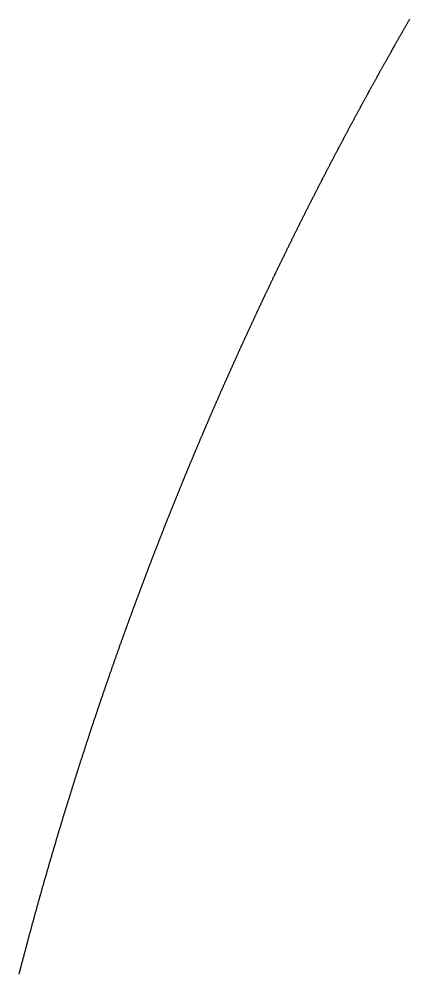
# Model space of a CAD drawing. Header units: metres. Extents: x -42.2 to 42, y -42.2 to 42.1.
# Drawn here: x -40.82 to -36.52, y 10.49 to 21.02 of the extents above; entities that cross this region are included whole.
import ezdxf

# ---------------------------------------------------------------- set-up
doc = ezdxf.new("R2010")
doc.units = ezdxf.units.M

msp = doc.modelspace()

# ---------------------------------------------------------------- linework, layer by layer
msp.add_lwpolyline([(-40.824, 10.488), (-40.822, 10.495), (-40.821, 10.502), (-40.819, 10.509), (-40.817, 10.516), (-40.815, 10.523), (-40.813, 10.53), (-40.811, 10.537), (-40.81, 10.545), (-40.808, 10.552), (-40.806, 10.559), (-40.804, 10.566), (-40.802, 10.573), (-40.8, 10.58), (-40.798, 10.587), (-40.797, 10.594), (-40.795, 10.602), (-40.793, 10.609), (-40.791, 10.616), (-40.789, 10.623), (-40.787, 10.63), (-40.785, 10.637), (-40.784, 10.644), (-40.782, 10.651), (-40.78, 10.658), (-40.778, 10.666), (-40.776, 10.673), (-40.774, 10.68), (-40.772, 10.687), (-40.77, 10.694), (-40.769, 10.701), (-40.767, 10.708), (-40.765, 10.715), (-40.763, 10.722), (-40.761, 10.73), (-40.759, 10.737), (-40.757, 10.744), (-40.755, 10.751), (-40.754, 10.758), (-40.752, 10.765), (-40.75, 10.772), (-40.748, 10.779), (-40.746, 10.786), (-40.744, 10.794), (-40.742, 10.801), (-40.74, 10.808), (-40.738, 10.815), (-40.737, 10.822), (-40.735, 10.829), (-40.733, 10.836), (-40.731, 10.843), (-40.729, 10.85), (-40.727, 10.858), (-40.725, 10.865), (-40.723, 10.872), (-40.721, 10.879), (-40.719, 10.886), (-40.717, 10.893), (-40.716, 10.9), (-40.714, 10.907), (-40.712, 10.914), (-40.71, 10.921), (-40.708, 10.929), (-40.706, 10.936), (-40.704, 10.943), (-40.702, 10.95), (-40.7, 10.957), (-40.698, 10.964), (-40.696, 10.971), (-40.694, 10.978), (-40.693, 10.985), (-40.691, 10.992), (-40.689, 11), (-40.687, 11.007), (-40.685, 11.014), (-40.683, 11.021), (-40.681, 11.028), (-40.679, 11.035), (-40.677, 11.042), (-40.675, 11.049), (-40.673, 11.056), (-40.671, 11.063), (-40.669, 11.071), (-40.667, 11.078), (-40.665, 11.085), (-40.663, 11.092), (-40.662, 11.099), (-40.66, 11.106), (-40.658, 11.113), (-40.656, 11.12), (-40.654, 11.127), (-40.652, 11.134), (-40.65, 11.141), (-40.648, 11.149), (-40.646, 11.156), (-40.644, 11.163), (-40.642, 11.17), (-40.64, 11.177), (-40.638, 11.184), (-40.636, 11.191), (-40.634, 11.198), (-40.632, 11.205), (-40.63, 11.212), (-40.628, 11.219), (-40.626, 11.227), (-40.624, 11.234), (-40.622, 11.241), (-40.62, 11.248), (-40.618, 11.255), (-40.616, 11.262), (-40.614, 11.269), (-40.613, 11.276), (-40.611, 11.283), (-40.609, 11.29), (-40.607, 11.297), (-40.605, 11.305), (-40.603, 11.312), (-40.601, 11.319), (-40.599, 11.326), (-40.597, 11.333), (-40.595, 11.34), (-40.593, 11.347), (-40.591, 11.354), (-40.589, 11.361), (-40.587, 11.368), (-40.585, 11.375), (-40.583, 11.382), (-40.581, 11.389), (-40.579, 11.397), (-40.577, 11.404), (-40.575, 11.411), (-40.573, 11.418), (-40.571, 11.425), (-40.569, 11.432), (-40.567, 11.439), (-40.565, 11.446), (-40.563, 11.453), (-40.561, 11.46), (-40.559, 11.467), (-40.557, 11.474), (-40.555, 11.481), (-40.553, 11.489), (-40.551, 11.496), (-40.549, 11.503), (-40.547, 11.51), (-40.545, 11.517), (-40.543, 11.524), (-40.541, 11.531), (-40.539, 11.538), (-40.536, 11.545), (-40.534, 11.552), (-40.532, 11.559), (-40.53, 11.566), (-40.528, 11.573), (-40.526, 11.581), (-40.524, 11.588), (-40.522, 11.595), (-40.52, 11.602), (-40.518, 11.609), (-40.516, 11.616), (-40.514, 11.623), (-40.512, 11.63), (-40.51, 11.637), (-40.508, 11.644), (-40.506, 11.651), (-40.504, 11.658), (-40.502, 11.665), (-40.5, 11.672), (-40.498, 11.679), (-40.496, 11.687), (-40.494, 11.694), (-40.492, 11.701), (-40.49, 11.708), (-40.488, 11.715), (-40.486, 11.722), (-40.483, 11.729), (-40.481, 11.736), (-40.479, 11.743), (-40.477, 11.75), (-40.475, 11.757), (-40.473, 11.764), (-40.471, 11.771), (-40.469, 11.778), (-40.467, 11.785), (-40.465, 11.792), (-40.463, 11.8), (-40.461, 11.807), (-40.459, 11.814), (-40.457, 11.821), (-40.455, 11.828), (-40.452, 11.835), (-40.45, 11.842), (-40.448, 11.849), (-40.446, 11.856), (-40.444, 11.863), (-40.442, 11.87), (-40.44, 11.877), (-40.438, 11.884), (-40.436, 11.891), (-40.434, 11.898), (-40.432, 11.905), (-40.43, 11.912), (-40.427, 11.919), (-40.425, 11.927), (-40.423, 11.934), (-40.421, 11.941), (-40.419, 11.948), (-40.417, 11.955), (-40.415, 11.962), (-40.413, 11.969), (-40.411, 11.976), (-40.409, 11.983), (-40.407, 11.99), (-40.404, 11.997), (-40.402, 12.004), (-40.4, 12.011), (-40.398, 12.018), (-40.396, 12.025), (-40.394, 12.032), (-40.392, 12.039), (-40.39, 12.046), (-40.388, 12.053), (-40.385, 12.06), (-40.383, 12.068), (-40.381, 12.075), (-40.379, 12.082), (-40.377, 12.089), (-40.375, 12.096), (-40.373, 12.103), (-40.371, 12.11), (-40.369, 12.117), (-40.366, 12.124), (-40.364, 12.131), (-40.362, 12.138), (-40.36, 12.145), (-40.358, 12.152), (-40.356, 12.159), (-40.354, 12.166), (-40.351, 12.173), (-40.349, 12.18), (-40.347, 12.187), (-40.345, 12.194), (-40.343, 12.201), (-40.341, 12.208), (-40.339, 12.215), (-40.337, 12.222), (-40.334, 12.229), (-40.332, 12.236), (-40.33, 12.244), (-40.328, 12.251), (-40.326, 12.258), (-40.324, 12.265), (-40.321, 12.272), (-40.319, 12.279), (-40.317, 12.286), (-40.315, 12.293), (-40.313, 12.3), (-40.311, 12.307), (-40.309, 12.314), (-40.306, 12.321), (-40.304, 12.328), (-40.302, 12.335), (-40.3, 12.342), (-40.298, 12.349), (-40.296, 12.356), (-40.293, 12.363), (-40.291, 12.37), (-40.289, 12.377), (-40.287, 12.384), (-40.285, 12.391), (-40.283, 12.398), (-40.28, 12.405), (-40.278, 12.412), (-40.276, 12.419), (-40.274, 12.426), (-40.272, 12.433), (-40.27, 12.44), (-40.267, 12.447), (-40.265, 12.454), (-40.263, 12.461), (-40.261, 12.468), (-40.259, 12.475), (-40.256, 12.483), (-40.254, 12.49), (-40.252, 12.497), (-40.25, 12.504), (-40.248, 12.511), (-40.245, 12.518), (-40.243, 12.525), (-40.241, 12.532), (-40.239, 12.539), (-40.237, 12.546), (-40.234, 12.553), (-40.232, 12.56), (-40.23, 12.567), (-40.228, 12.574), (-40.226, 12.581), (-40.223, 12.588), (-40.221, 12.595), (-40.219, 12.602), (-40.217, 12.609), (-40.215, 12.616), (-40.212, 12.623), (-40.21, 12.63), (-40.208, 12.637), (-40.206, 12.644), (-40.204, 12.651), (-40.201, 12.658), (-40.199, 12.665), (-40.197, 12.672), (-40.195, 12.679), (-40.192, 12.686), (-40.19, 12.693), (-40.188, 12.7), (-40.186, 12.707), (-40.184, 12.714), (-40.181, 12.721), (-40.179, 12.728), (-40.177, 12.735), (-40.175, 12.742), (-40.172, 12.749), (-40.17, 12.756), (-40.168, 12.763), (-40.166, 12.77), (-40.163, 12.777), (-40.161, 12.784), (-40.159, 12.791), (-40.157, 12.798), (-40.154, 12.805), (-40.152, 12.812), (-40.15, 12.819), (-40.148, 12.826), (-40.146, 12.833), (-40.143, 12.84), (-40.141, 12.847), (-40.139, 12.854), (-40.136, 12.861), (-40.134, 12.868), (-40.132, 12.875), (-40.13, 12.882), (-40.127, 12.889), (-40.125, 12.896), (-40.123, 12.903), (-40.121, 12.91), (-40.118, 12.917), (-40.116, 12.924), (-40.114, 12.931), (-40.112, 12.938), (-40.109, 12.945), (-40.107, 12.952), (-40.105, 12.959), (-40.103, 12.966), (-40.1, 12.973), (-40.098, 12.98), (-40.096, 12.987), (-40.093, 12.994), (-40.091, 13.001), (-40.089, 13.008), (-40.087, 13.015), (-40.084, 13.022), (-40.082, 13.029), (-40.08, 13.036), (-40.077, 13.043), (-40.075, 13.05), (-40.073, 13.057), (-40.071, 13.064), (-40.068, 13.071), (-40.066, 13.078), (-40.064, 13.085), (-40.061, 13.092), (-40.059, 13.099), (-40.057, 13.106), (-40.055, 13.113), (-40.052, 13.12), (-40.05, 13.127), (-40.048, 13.134), (-40.045, 13.141), (-40.043, 13.148), (-40.041, 13.155), (-40.038, 13.162), (-40.036, 13.169), (-40.034, 13.176), (-40.032, 13.183), (-40.029, 13.19), (-40.027, 13.197), (-40.025, 13.204), (-40.022, 13.211), (-40.02, 13.218), (-40.018, 13.225), (-40.015, 13.232), (-40.013, 13.239), (-40.011, 13.246), (-40.008, 13.253), (-40.006, 13.26), (-40.004, 13.267), (-40.001, 13.274), (-39.999, 13.281), (-39.997, 13.288), (-39.994, 13.295), (-39.992, 13.302), (-39.99, 13.309), (-39.987, 13.315), (-39.985, 13.322), (-39.983, 13.329), (-39.98, 13.336), (-39.978, 13.343), (-39.976, 13.35), (-39.973, 13.357), (-39.971, 13.364), (-39.969, 13.371), (-39.966, 13.378), (-39.964, 13.385), (-39.962, 13.392), (-39.959, 13.399), (-39.957, 13.406), (-39.955, 13.413), (-39.952, 13.42), (-39.95, 13.427), (-39.948, 13.434), (-39.945, 13.441), (-39.943, 13.448), (-39.941, 13.455), (-39.938, 13.462), (-39.936, 13.469), (-39.933, 13.476), (-39.931, 13.483), (-39.929, 13.49), (-39.926, 13.497), (-39.924, 13.504), (-39.922, 13.511), (-39.919, 13.518), (-39.917, 13.525), (-39.915, 13.532), (-39.912, 13.538), (-39.91, 13.545), (-39.907, 13.552), (-39.905, 13.559), (-39.903, 13.566), (-39.9, 13.573), (-39.898, 13.58), (-39.896, 13.587), (-39.893, 13.594), (-39.891, 13.601), (-39.888, 13.608), (-39.886, 13.615), (-39.884, 13.622), (-39.881, 13.629), (-39.879, 13.636), (-39.876, 13.643), (-39.874, 13.65), (-39.872, 13.657), (-39.869, 13.664), (-39.867, 13.671), (-39.864, 13.678), (-39.862, 13.685), (-39.86, 13.692), (-39.857, 13.699), (-39.855, 13.705), (-39.852, 13.712), (-39.85, 13.719), (-39.848, 13.726), (-39.845, 13.733), (-39.843, 13.74), (-39.84, 13.747), (-39.838, 13.754), (-39.836, 13.761), (-39.833, 13.768), (-39.831, 13.775), (-39.828, 13.782), (-39.826, 13.789), (-39.824, 13.796), (-39.821, 13.803), (-39.819, 13.81), (-39.816, 13.817), (-39.814, 13.824), (-39.811, 13.831), (-39.809, 13.838), (-39.807, 13.844), (-39.804, 13.851), (-39.802, 13.858), (-39.799, 13.865), (-39.797, 13.872), (-39.794, 13.879), (-39.792, 13.886), (-39.79, 13.893), (-39.787, 13.9), (-39.785, 13.907), (-39.782, 13.914), (-39.78, 13.921), (-39.777, 13.928), (-39.775, 13.935), (-39.773, 13.942), (-39.77, 13.949), (-39.768, 13.955), (-39.765, 13.962), (-39.763, 13.969), (-39.76, 13.976), (-39.758, 13.983), (-39.755, 13.99), (-39.753, 13.997), (-39.751, 14.004), (-39.748, 14.011), (-39.746, 14.018), (-39.743, 14.025), (-39.741, 14.032), (-39.738, 14.039), (-39.736, 14.046), (-39.733, 14.053), (-39.731, 14.06), (-39.728, 14.066), (-39.726, 14.073), (-39.723, 14.08), (-39.721, 14.087), (-39.719, 14.094), (-39.716, 14.101), (-39.714, 14.108), (-39.711, 14.115), (-39.709, 14.122), (-39.706, 14.129), (-39.704, 14.136), (-39.701, 14.143), (-39.699, 14.15), (-39.696, 14.157), (-39.694, 14.163), (-39.691, 14.17), (-39.689, 14.177), (-39.686, 14.184), (-39.684, 14.191), (-39.681, 14.198), (-39.679, 14.205), (-39.676, 14.212), (-39.674, 14.219), (-39.671, 14.226), (-39.669, 14.233), (-39.666, 14.24), (-39.664, 14.246), (-39.661, 14.253), (-39.659, 14.26), (-39.656, 14.267), (-39.654, 14.274), (-39.651, 14.281), (-39.649, 14.288), (-39.646, 14.295), (-39.644, 14.302), (-39.641, 14.309), (-39.639, 14.316), (-39.636, 14.323), (-39.634, 14.329), (-39.631, 14.336), (-39.629, 14.343), (-39.626, 14.35), (-39.624, 14.357), (-39.621, 14.364), (-39.619, 14.371), (-39.616, 14.378), (-39.614, 14.385), (-39.611, 14.392), (-39.609, 14.399), (-39.606, 14.406), (-39.604, 14.412), (-39.601, 14.419), (-39.599, 14.426), (-39.596, 14.433), (-39.594, 14.44), (-39.591, 14.447), (-39.589, 14.454), (-39.586, 14.461), (-39.583, 14.468), (-39.581, 14.475), (-39.578, 14.481), (-39.576, 14.488), (-39.573, 14.495), (-39.571, 14.502), (-39.568, 14.509), (-39.566, 14.516), (-39.563, 14.523), (-39.561, 14.53), (-39.558, 14.537), (-39.556, 14.544), (-39.553, 14.551), (-39.55, 14.557), (-39.548, 14.564), (-39.545, 14.571), (-39.543, 14.578), (-39.54, 14.585), (-39.538, 14.592), (-39.535, 14.599), (-39.533, 14.606), (-39.53, 14.613), (-39.527, 14.619), (-39.525, 14.626), (-39.522, 14.633), (-39.52, 14.64), (-39.517, 14.647), (-39.515, 14.654), (-39.512, 14.661), (-39.509, 14.668), (-39.507, 14.675), (-39.504, 14.682), (-39.502, 14.688), (-39.499, 14.695), (-39.497, 14.702), (-39.494, 14.709), (-39.491, 14.716), (-39.489, 14.723), (-39.486, 14.73), (-39.484, 14.737), (-39.481, 14.744), (-39.479, 14.75), (-39.476, 14.757), (-39.473, 14.764), (-39.471, 14.771), (-39.468, 14.778), (-39.466, 14.785), (-39.463, 14.792), (-39.46, 14.799), (-39.458, 14.805), (-39.455, 14.812), (-39.453, 14.819), (-39.45, 14.826), (-39.447, 14.833), (-39.445, 14.84), (-39.442, 14.847), (-39.44, 14.854), (-39.437, 14.861), (-39.434, 14.867), (-39.432, 14.874), (-39.429, 14.881), (-39.427, 14.888), (-39.424, 14.895), (-39.421, 14.902), (-39.419, 14.909), (-39.416, 14.916), (-39.414, 14.922), (-39.411, 14.929), (-39.408, 14.936), (-39.406, 14.943), (-39.403, 14.95), (-39.401, 14.957), (-39.398, 14.964), (-39.395, 14.971), (-39.393, 14.977), (-39.39, 14.984), (-39.387, 14.991), (-39.385, 14.998), (-39.382, 15.005), (-39.38, 15.012), (-39.377, 15.019), (-39.374, 15.026), (-39.372, 15.032), (-39.369, 15.039), (-39.366, 15.046), (-39.364, 15.053), (-39.361, 15.06), (-39.358, 15.067), (-39.356, 15.074), (-39.353, 15.08), (-39.351, 15.087), (-39.348, 15.094), (-39.345, 15.101), (-39.343, 15.108), (-39.34, 15.115), (-39.337, 15.122), (-39.335, 15.128), (-39.332, 15.135), (-39.329, 15.142), (-39.327, 15.149), (-39.324, 15.156), (-39.321, 15.163), (-39.319, 15.17), (-39.316, 15.177), (-39.313, 15.183), (-39.311, 15.19), (-39.308, 15.197), (-39.305, 15.204), (-39.303, 15.211), (-39.3, 15.218), (-39.297, 15.225), (-39.295, 15.231), (-39.292, 15.238), (-39.289, 15.245), (-39.287, 15.252), (-39.284, 15.259), (-39.281, 15.266), (-39.279, 15.272), (-39.276, 15.279), (-39.273, 15.286), (-39.271, 15.293), (-39.268, 15.3), (-39.265, 15.307), (-39.263, 15.314), (-39.26, 15.32), (-39.257, 15.327), (-39.255, 15.334), (-39.252, 15.341), (-39.249, 15.348), (-39.247, 15.355), (-39.244, 15.362), (-39.241, 15.368), (-39.239, 15.375), (-39.236, 15.382), (-39.233, 15.389), (-39.23, 15.396), (-39.228, 15.403), (-39.225, 15.409), (-39.222, 15.416), (-39.22, 15.423), (-39.217, 15.43), (-39.214, 15.437), (-39.212, 15.444), (-39.209, 15.45), (-39.206, 15.457), (-39.203, 15.464), (-39.201, 15.471), (-39.198, 15.478), (-39.195, 15.485), (-39.193, 15.491), (-39.19, 15.498), (-39.187, 15.505), (-39.184, 15.512), (-39.182, 15.519), (-39.179, 15.526), (-39.176, 15.532), (-39.174, 15.539), (-39.171, 15.546), (-39.168, 15.553), (-39.165, 15.56), (-39.163, 15.567), (-39.16, 15.573), (-39.157, 15.58), (-39.155, 15.587), (-39.152, 15.594), (-39.149, 15.601), (-39.146, 15.608), (-39.144, 15.614), (-39.141, 15.621), (-39.138, 15.628), (-39.135, 15.635), (-39.133, 15.642), (-39.13, 15.649), (-39.127, 15.655), (-39.124, 15.662), (-39.122, 15.669), (-39.119, 15.676), (-39.116, 15.683), (-39.113, 15.69), (-39.111, 15.696), (-39.108, 15.703), (-39.105, 15.71), (-39.102, 15.717), (-39.1, 15.724), (-39.097, 15.73), (-39.094, 15.737), (-39.091, 15.744), (-39.089, 15.751), (-39.086, 15.758), (-39.083, 15.765), (-39.08, 15.771), (-39.078, 15.778), (-39.075, 15.785), (-39.072, 15.792), (-39.069, 15.799), (-39.067, 15.805), (-39.064, 15.812), (-39.061, 15.819), (-39.058, 15.826), (-39.055, 15.833), (-39.053, 15.84), (-39.05, 15.846), (-39.047, 15.853), (-39.044, 15.86), (-39.042, 15.867), (-39.039, 15.874), (-39.036, 15.88), (-39.033, 15.887), (-39.03, 15.894), (-39.028, 15.901), (-39.025, 15.908), (-39.022, 15.914), (-39.019, 15.921), (-39.017, 15.928), (-39.014, 15.935), (-39.011, 15.942), (-39.008, 15.948), (-39.005, 15.955), (-39.003, 15.962), (-39, 15.969), (-38.997, 15.976), (-38.994, 15.982), (-38.991, 15.989), (-38.989, 15.996), (-38.986, 16.003), (-38.983, 16.01), (-38.98, 16.016), (-38.977, 16.023), (-38.975, 16.03), (-38.972, 16.037), (-38.969, 16.044), (-38.966, 16.05), (-38.963, 16.057), (-38.961, 16.064), (-38.958, 16.071), (-38.955, 16.078), (-38.952, 16.084), (-38.949, 16.091), (-38.946, 16.098), (-38.944, 16.105), (-38.941, 16.112), (-38.938, 16.118), (-38.935, 16.125), (-38.932, 16.132), (-38.93, 16.139), (-38.927, 16.146), (-38.924, 16.152), (-38.921, 16.159), (-38.918, 16.166), (-38.915, 16.173), (-38.913, 16.18), (-38.91, 16.186), (-38.907, 16.193), (-38.904, 16.2), (-38.901, 16.207), (-38.898, 16.213), (-38.896, 16.22), (-38.893, 16.227), (-38.89, 16.234), (-38.887, 16.241), (-38.884, 16.247), (-38.881, 16.254), (-38.879, 16.261), (-38.876, 16.268), (-38.873, 16.275), (-38.87, 16.281), (-38.867, 16.288), (-38.864, 16.295), (-38.861, 16.302), (-38.859, 16.308), (-38.856, 16.315), (-38.853, 16.322), (-38.85, 16.329), (-38.847, 16.336), (-38.844, 16.342), (-38.841, 16.349), (-38.839, 16.356), (-38.836, 16.363), (-38.833, 16.369), (-38.83, 16.376), (-38.827, 16.383), (-38.824, 16.39), (-38.821, 16.396), (-38.818, 16.403), (-38.816, 16.41), (-38.813, 16.417), (-38.81, 16.424), (-38.807, 16.43), (-38.804, 16.437), (-38.801, 16.444), (-38.798, 16.451), (-38.795, 16.457), (-38.793, 16.464), (-38.79, 16.471), (-38.787, 16.478), (-38.784, 16.484), (-38.781, 16.491), (-38.778, 16.498), (-38.775, 16.505), (-38.772, 16.512), (-38.769, 16.518), (-38.767, 16.525), (-38.764, 16.532), (-38.761, 16.539), (-38.758, 16.545), (-38.755, 16.552), (-38.752, 16.559), (-38.749, 16.566), (-38.746, 16.572), (-38.743, 16.579), (-38.741, 16.586), (-38.738, 16.593), (-38.735, 16.599), (-38.732, 16.606), (-38.729, 16.613), (-38.726, 16.62), (-38.723, 16.626), (-38.72, 16.633), (-38.717, 16.64), (-38.714, 16.647), (-38.711, 16.653), (-38.708, 16.66), (-38.706, 16.667), (-38.703, 16.674), (-38.7, 16.68), (-38.697, 16.687), (-38.694, 16.694), (-38.691, 16.701), (-38.688, 16.707), (-38.685, 16.714), (-38.682, 16.721), (-38.679, 16.728), (-38.676, 16.734), (-38.673, 16.741), (-38.67, 16.748), (-38.668, 16.755), (-38.665, 16.761), (-38.662, 16.768), (-38.659, 16.775), (-38.656, 16.782), (-38.653, 16.788), (-38.65, 16.795), (-38.647, 16.802), (-38.644, 16.809), (-38.641, 16.815), (-38.638, 16.822), (-38.635, 16.829), (-38.632, 16.836), (-38.629, 16.842), (-38.626, 16.849), (-38.623, 16.856), (-38.62, 16.863), (-38.618, 16.869), (-38.615, 16.876), (-38.612, 16.883), (-38.609, 16.889), (-38.606, 16.896), (-38.603, 16.903), (-38.6, 16.91), (-38.597, 16.916), (-38.594, 16.923), (-38.591, 16.93), (-38.588, 16.937), (-38.585, 16.943), (-38.582, 16.95), (-38.579, 16.957), (-38.576, 16.964), (-38.573, 16.97), (-38.57, 16.977), (-38.567, 16.984), (-38.564, 16.99), (-38.561, 16.997), (-38.558, 17.004), (-38.555, 17.011), (-38.552, 17.017), (-38.549, 17.024), (-38.546, 17.031), (-38.543, 17.037), (-38.54, 17.044), (-38.537, 17.051), (-38.534, 17.058), (-38.531, 17.064), (-38.528, 17.071), (-38.525, 17.078), (-38.522, 17.085), (-38.519, 17.091), (-38.516, 17.098), (-38.513, 17.105), (-38.51, 17.111), (-38.507, 17.118), (-38.504, 17.125), (-38.501, 17.132), (-38.498, 17.138), (-38.495, 17.145), (-38.492, 17.152), (-38.489, 17.158), (-38.486, 17.165), (-38.483, 17.172), (-38.48, 17.179), (-38.477, 17.185), (-38.474, 17.192), (-38.471, 17.199), (-38.468, 17.205), (-38.465, 17.212), (-38.462, 17.219), (-38.459, 17.226), (-38.456, 17.232), (-38.453, 17.239), (-38.45, 17.246), (-38.447, 17.252), (-38.444, 17.259), (-38.441, 17.266), (-38.438, 17.272), (-38.435, 17.279), (-38.432, 17.286), (-38.429, 17.293), (-38.426, 17.299), (-38.423, 17.306), (-38.42, 17.313), (-38.417, 17.319), (-38.414, 17.326), (-38.411, 17.333), (-38.408, 17.339), (-38.405, 17.346), (-38.402, 17.353), (-38.399, 17.36), (-38.396, 17.366), (-38.393, 17.373), (-38.39, 17.38), (-38.387, 17.386), (-38.384, 17.393), (-38.381, 17.4), (-38.378, 17.406), (-38.375, 17.413), (-38.371, 17.42), (-38.368, 17.427), (-38.365, 17.433), (-38.362, 17.44), (-38.359, 17.447), (-38.356, 17.453), (-38.353, 17.46), (-38.35, 17.467), (-38.347, 17.473), (-38.344, 17.48), (-38.341, 17.487), (-38.338, 17.493), (-38.335, 17.5), (-38.332, 17.507), (-38.329, 17.513), (-38.326, 17.52), (-38.323, 17.527), (-38.319, 17.534), (-38.316, 17.54), (-38.313, 17.547), (-38.31, 17.554), (-38.307, 17.56), (-38.304, 17.567), (-38.301, 17.574), (-38.298, 17.58), (-38.295, 17.587), (-38.292, 17.594), (-38.289, 17.6), (-38.286, 17.607), (-38.283, 17.614), (-38.279, 17.62), (-38.276, 17.627), (-38.273, 17.634), (-38.27, 17.64), (-38.267, 17.647), (-38.264, 17.654), (-38.261, 17.66), (-38.258, 17.667), (-38.255, 17.674), (-38.252, 17.68), (-38.249, 17.687), (-38.245, 17.694), (-38.242, 17.7), (-38.239, 17.707), (-38.236, 17.714), (-38.233, 17.72), (-38.23, 17.727), (-38.227, 17.734), (-38.224, 17.74), (-38.221, 17.747), (-38.218, 17.754), (-38.214, 17.76), (-38.211, 17.767), (-38.208, 17.774), (-38.205, 17.78), (-38.202, 17.787), (-38.199, 17.794), (-38.196, 17.8), (-38.193, 17.807), (-38.19, 17.814), (-38.186, 17.82), (-38.183, 17.827), (-38.18, 17.834), (-38.177, 17.84), (-38.174, 17.847), (-38.171, 17.854), (-38.168, 17.86), (-38.165, 17.867), (-38.161, 17.874), (-38.158, 17.88), (-38.155, 17.887), (-38.152, 17.894), (-38.149, 17.9), (-38.146, 17.907), (-38.143, 17.914), (-38.14, 17.92), (-38.136, 17.927), (-38.133, 17.934), (-38.13, 17.94), (-38.127, 17.947), (-38.124, 17.954), (-38.121, 17.96), (-38.118, 17.967), (-38.114, 17.973), (-38.111, 17.98), (-38.108, 17.987), (-38.105, 17.993), (-38.102, 18), (-38.099, 18.007), (-38.095, 18.013), (-38.092, 18.02), (-38.089, 18.027), (-38.086, 18.033), (-38.083, 18.04), (-38.08, 18.047), (-38.077, 18.053), (-38.073, 18.06), (-38.07, 18.067), (-38.067, 18.073), (-38.064, 18.08), (-38.061, 18.086), (-38.058, 18.093), (-38.054, 18.1), (-38.051, 18.106), (-38.048, 18.113), (-38.045, 18.12), (-38.042, 18.126), (-38.039, 18.133), (-38.035, 18.14), (-38.032, 18.146), (-38.029, 18.153), (-38.026, 18.159), (-38.023, 18.166), (-38.02, 18.173), (-38.016, 18.179), (-38.013, 18.186), (-38.01, 18.193), (-38.007, 18.199), (-38.004, 18.206), (-38, 18.212), (-37.997, 18.219), (-37.994, 18.226), (-37.991, 18.232), (-37.988, 18.239), (-37.984, 18.246), (-37.981, 18.252), (-37.978, 18.259), (-37.975, 18.265), (-37.972, 18.272), (-37.968, 18.279), (-37.965, 18.285), (-37.962, 18.292), (-37.959, 18.299), (-37.956, 18.305), (-37.952, 18.312), (-37.949, 18.318), (-37.946, 18.325), (-37.943, 18.332), (-37.94, 18.338), (-37.936, 18.345), (-37.933, 18.352), (-37.93, 18.358), (-37.927, 18.365), (-37.924, 18.371), (-37.92, 18.378), (-37.917, 18.385), (-37.914, 18.391), (-37.911, 18.398), (-37.907, 18.404), (-37.904, 18.411), (-37.901, 18.418), (-37.898, 18.424), (-37.895, 18.431), (-37.891, 18.437), (-37.888, 18.444), (-37.885, 18.451), (-37.882, 18.457), (-37.878, 18.464), (-37.875, 18.471), (-37.872, 18.477), (-37.869, 18.484), (-37.866, 18.49), (-37.862, 18.497), (-37.859, 18.504), (-37.856, 18.51), (-37.853, 18.517), (-37.849, 18.523), (-37.846, 18.53), (-37.843, 18.537), (-37.84, 18.543), (-37.836, 18.55), (-37.833, 18.556), (-37.83, 18.563), (-37.827, 18.57), (-37.823, 18.576), (-37.82, 18.583), (-37.817, 18.589), (-37.814, 18.596), (-37.81, 18.603), (-37.807, 18.609), (-37.804, 18.616), (-37.801, 18.622), (-37.797, 18.629), (-37.794, 18.635), (-37.791, 18.642), (-37.788, 18.649), (-37.784, 18.655), (-37.781, 18.662), (-37.778, 18.668), (-37.774, 18.675), (-37.771, 18.682), (-37.768, 18.688), (-37.765, 18.695), (-37.761, 18.701), (-37.758, 18.708), (-37.755, 18.715), (-37.752, 18.721), (-37.748, 18.728), (-37.745, 18.734), (-37.742, 18.741), (-37.738, 18.747), (-37.735, 18.754), (-37.732, 18.761), (-37.729, 18.767), (-37.725, 18.774), (-37.722, 18.78), (-37.719, 18.787), (-37.715, 18.794), (-37.712, 18.8), (-37.709, 18.807), (-37.706, 18.813), (-37.702, 18.82), (-37.699, 18.826), (-37.696, 18.833), (-37.692, 18.84), (-37.689, 18.846), (-37.686, 18.853), (-37.683, 18.859), (-37.679, 18.866), (-37.676, 18.872), (-37.673, 18.879), (-37.669, 18.886), (-37.666, 18.892), (-37.663, 18.899), (-37.659, 18.905), (-37.656, 18.912), (-37.653, 18.918), (-37.649, 18.925), (-37.646, 18.932), (-37.643, 18.938), (-37.64, 18.945), (-37.636, 18.951), (-37.633, 18.958), (-37.63, 18.964), (-37.626, 18.971), (-37.623, 18.977), (-37.62, 18.984), (-37.616, 18.991), (-37.613, 18.997), (-37.61, 19.004), (-37.606, 19.01), (-37.603, 19.017), (-37.6, 19.023), (-37.596, 19.03), (-37.593, 19.037), (-37.59, 19.043), (-37.586, 19.05), (-37.583, 19.056), (-37.58, 19.063), (-37.576, 19.069), (-37.573, 19.076), (-37.57, 19.082), (-37.566, 19.089), (-37.563, 19.096), (-37.56, 19.102), (-37.556, 19.109), (-37.553, 19.115), (-37.55, 19.122), (-37.546, 19.128), (-37.543, 19.135), (-37.54, 19.141), (-37.536, 19.148), (-37.533, 19.154), (-37.53, 19.161), (-37.526, 19.168), (-37.523, 19.174), (-37.519, 19.181), (-37.516, 19.187), (-37.513, 19.194), (-37.509, 19.2), (-37.506, 19.207), (-37.503, 19.213), (-37.499, 19.22), (-37.496, 19.226), (-37.493, 19.233), (-37.489, 19.24), (-37.486, 19.246), (-37.482, 19.253), (-37.479, 19.259), (-37.476, 19.266), (-37.472, 19.272), (-37.469, 19.279), (-37.466, 19.285), (-37.462, 19.292), (-37.459, 19.298), (-37.456, 19.305), (-37.452, 19.311), (-37.449, 19.318), (-37.445, 19.324), (-37.442, 19.331), (-37.439, 19.338), (-37.435, 19.344), (-37.432, 19.351), (-37.428, 19.357), (-37.425, 19.364), (-37.422, 19.37), (-37.418, 19.377), (-37.415, 19.383), (-37.412, 19.39), (-37.408, 19.396), (-37.405, 19.403), (-37.401, 19.409), (-37.398, 19.416), (-37.395, 19.422), (-37.391, 19.429), (-37.388, 19.435), (-37.384, 19.442), (-37.381, 19.448), (-37.378, 19.455), (-37.374, 19.461), (-37.371, 19.468), (-37.367, 19.475), (-37.364, 19.481), (-37.36, 19.488), (-37.357, 19.494), (-37.354, 19.501), (-37.35, 19.507), (-37.347, 19.514), (-37.343, 19.52), (-37.34, 19.527), (-37.337, 19.533), (-37.333, 19.54), (-37.33, 19.546), (-37.326, 19.553), (-37.323, 19.559), (-37.319, 19.566), (-37.316, 19.572), (-37.313, 19.579), (-37.309, 19.585), (-37.306, 19.592), (-37.302, 19.598), (-37.299, 19.605), (-37.296, 19.611), (-37.292, 19.618), (-37.289, 19.624), (-37.285, 19.631), (-37.282, 19.637), (-37.278, 19.644), (-37.275, 19.65), (-37.271, 19.657), (-37.268, 19.663), (-37.265, 19.67), (-37.261, 19.676), (-37.258, 19.683), (-37.254, 19.689), (-37.251, 19.696), (-37.247, 19.702), (-37.244, 19.709), (-37.24, 19.715), (-37.237, 19.722), (-37.234, 19.728), (-37.23, 19.735), (-37.227, 19.741), (-37.223, 19.748), (-37.22, 19.754), (-37.216, 19.761), (-37.213, 19.767), (-37.209, 19.774), (-37.206, 19.78), (-37.202, 19.787), (-37.199, 19.793), (-37.196, 19.8), (-37.192, 19.806), (-37.189, 19.813), (-37.185, 19.819), (-37.182, 19.826), (-37.178, 19.832), (-37.175, 19.839), (-37.171, 19.845), (-37.168, 19.851), (-37.164, 19.858), (-37.161, 19.864), (-37.157, 19.871), (-37.154, 19.877), (-37.15, 19.884), (-37.147, 19.89), (-37.143, 19.897), (-37.14, 19.903), (-37.136, 19.91), (-37.133, 19.916), (-37.13, 19.923), (-37.126, 19.929), (-37.123, 19.936), (-37.119, 19.942), (-37.116, 19.949), (-37.112, 19.955), (-37.109, 19.962), (-37.105, 19.968), (-37.102, 19.975), (-37.098, 19.981), (-37.095, 19.987), (-37.091, 19.994), (-37.088, 20), (-37.084, 20.007), (-37.081, 20.013), (-37.077, 20.02), (-37.074, 20.026), (-37.07, 20.033), (-37.067, 20.039), (-37.063, 20.046), (-37.06, 20.052), (-37.056, 20.059), (-37.053, 20.065), (-37.049, 20.072), (-37.046, 20.078), (-37.042, 20.084), (-37.039, 20.091), (-37.035, 20.097), (-37.031, 20.104), (-37.028, 20.11), (-37.024, 20.117), (-37.021, 20.123), (-37.017, 20.13), (-37.014, 20.136), (-37.01, 20.143), (-37.007, 20.149), (-37.003, 20.155), (-37, 20.162), (-36.996, 20.168), (-36.993, 20.175), (-36.989, 20.181), (-36.986, 20.188), (-36.982, 20.194), (-36.979, 20.201), (-36.975, 20.207), (-36.972, 20.214), (-36.968, 20.22), (-36.964, 20.226), (-36.961, 20.233), (-36.957, 20.239), (-36.954, 20.246), (-36.95, 20.252), (-36.947, 20.259), (-36.943, 20.265), (-36.94, 20.272), (-36.936, 20.278), (-36.933, 20.284), (-36.929, 20.291), (-36.925, 20.297), (-36.922, 20.304), (-36.918, 20.31), (-36.915, 20.317), (-36.911, 20.323), (-36.908, 20.33), (-36.904, 20.336), (-36.901, 20.342), (-36.897, 20.349), (-36.893, 20.355), (-36.89, 20.362), (-36.886, 20.368), (-36.883, 20.375), (-36.879, 20.381), (-36.876, 20.387), (-36.872, 20.394), (-36.869, 20.4), (-36.865, 20.407), (-36.861, 20.413), (-36.858, 20.42), (-36.854, 20.426), (-36.851, 20.432), (-36.847, 20.439), (-36.844, 20.445), (-36.84, 20.452), (-36.836, 20.458), (-36.833, 20.465), (-36.829, 20.471), (-36.826, 20.477), (-36.822, 20.484), (-36.818, 20.49), (-36.815, 20.497), (-36.811, 20.503), (-36.808, 20.509), (-36.804, 20.516), (-36.801, 20.522), (-36.797, 20.529), (-36.793, 20.535), (-36.79, 20.542), (-36.786, 20.548), (-36.783, 20.554), (-36.779, 20.561), (-36.775, 20.567), (-36.772, 20.574), (-36.768, 20.58), (-36.765, 20.586), (-36.761, 20.593), (-36.757, 20.599), (-36.754, 20.606), (-36.75, 20.612), (-36.747, 20.619), (-36.743, 20.625), (-36.739, 20.631), (-36.736, 20.638), (-36.732, 20.644), (-36.728, 20.651), (-36.725, 20.657), (-36.721, 20.663), (-36.718, 20.67), (-36.714, 20.676), (-36.71, 20.683), (-36.707, 20.689), (-36.703, 20.695), (-36.7, 20.702), (-36.696, 20.708), (-36.692, 20.715), (-36.689, 20.721), (-36.685, 20.727), (-36.681, 20.734), (-36.678, 20.74), (-36.674, 20.747), (-36.671, 20.753), (-36.667, 20.759), (-36.663, 20.766), (-36.66, 20.772), (-36.656, 20.779), (-36.652, 20.785), (-36.649, 20.791), (-36.645, 20.798), (-36.641, 20.804), (-36.638, 20.81), (-36.634, 20.817), (-36.631, 20.823), (-36.627, 20.83), (-36.623, 20.836), (-36.62, 20.842), (-36.616, 20.849), (-36.612, 20.855), (-36.609, 20.862), (-36.605, 20.868), (-36.601, 20.874), (-36.598, 20.881), (-36.594, 20.887), (-36.59, 20.894), (-36.587, 20.9), (-36.583, 20.906), (-36.579, 20.913), (-36.576, 20.919), (-36.572, 20.925), (-36.568, 20.932), (-36.565, 20.938), (-36.561, 20.945), (-36.557, 20.951), (-36.554, 20.957), (-36.55, 20.964), (-36.546, 20.97), (-36.543, 20.976), (-36.539, 20.983), (-36.535, 20.989), (-36.532, 20.996), (-36.528, 21.002), (-36.524, 21.008), (-36.521, 21.015), (-36.517, 21.021)])

doc.saveas('drawing.dxf')
